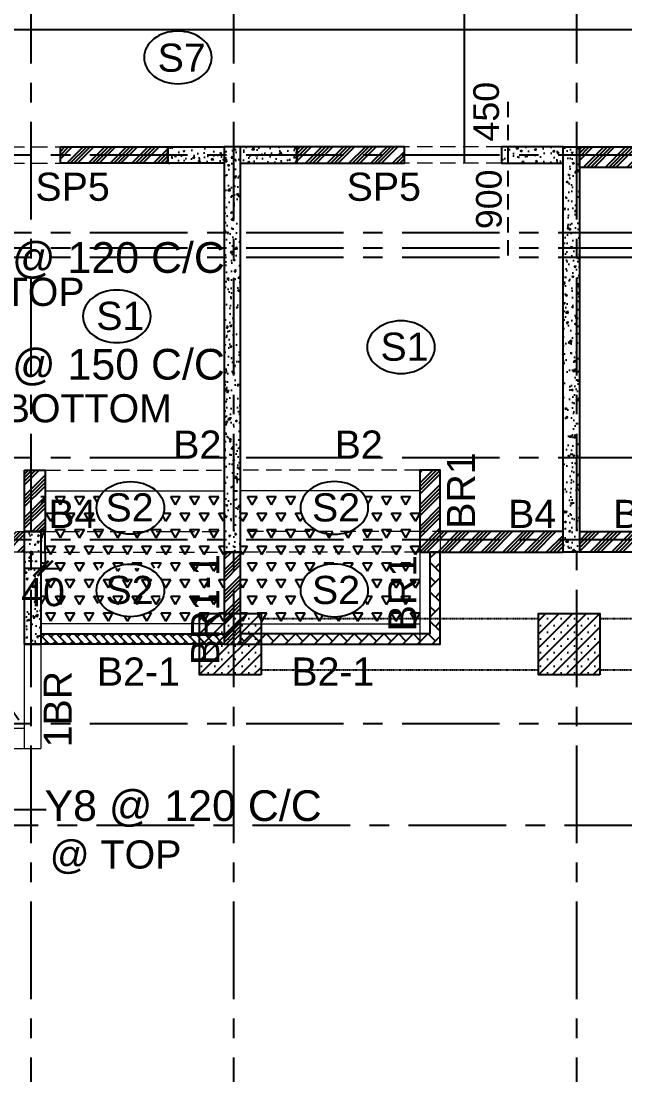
# Model space of a CAD drawing. Header units: inches. Extents: x 278200 to 407749, y -182622 to -96622.
# Drawn here: x 296777 to 302675, y -155924 to -145623 of the extents above; entities that cross this region are included whole.
import ezdxf

# ---------------------------------------------------------------- set-up
doc = ezdxf.new("R2010")
doc.units = ezdxf.units.IN
doc.header["$MEASUREMENT"] = 0
for name, pattern in [('CENTER', [50.8, 31.75, -6.35, 6.35, -6.35]), ('DASHED2', [9.525, 6.35, -3.175]), ('Hidden', [3, 2, -1])]:
    doc.linetypes.add(name, pattern=pattern)
for name, color, linetype in [('1', 8, 'Continuous'), ('160 R.C. WALL HAT', 8, 'Continuous'), ('160 R.C.WALL', 6, 'Continuous'), ('5', 2, 'Continuous'), ('AR-Column', 40, 'Continuous'), ('AR-Hidden', 251, 'DASHED2'), ('BAL. PARAPET WALL', 4, 'Continuous'), ('BEAM TEXT', 4, 'Continuous'), ('DIM', 251, 'Continuous'), ('DOP IN SHEAR WALL', 5, 'Continuous'), ('GRID', 8, 'CENTER'), ('NON S.WALL HATCH', 8, 'Continuous'), ('NON STRUC R.C.WALL', 6, 'Continuous'), ('NON.STRUC.R.C.WALLS', 1, 'Continuous'), ('PARAPET WALL', 4, 'Continuous'), ('SECOND FLOOR BEAM', 6, 'Continuous'), ('SLAB ARROW', 5, 'Continuous'), ('SLAB DIS', 32, 'Continuous'), ('SPANRAL BEAM', 3, 'Continuous'), ('SUNKEN', 8, 'Continuous')]:
    doc.layers.add(name, color=color, linetype=linetype)
for name, color, linetype, lineweight in [('BEAMS', 3, 'Continuous', 0), ('SLAB CIR', 1, 'Continuous', 25), ('SLAB REIN', 31, 'Continuous', 0), ('SLAB TXT', 3, 'Continuous', 0)]:
    doc.layers.add(name, color=color, linetype=linetype, lineweight=lineweight)
doc.styles.add('T200', font='sanss___.ttf', dxfattribs={"height": 275})
doc.styles.add('T300', font='sanss___.ttf', dxfattribs={"height": 350})
doc.dimstyles.new('T 200', dxfattribs={"dimtxt": 275, "dimasz": 150, "dimexe": 1, "dimexo": 0, "dimgap": 50, "dimtad": 1, "dimdec": 0, "dimrnd": 5, "dimdsep": 46, "dimtxsty": 'T200', "dimblk": 'ARCHTICK', "dimcen": 2.5, "dimdle": 1, "dimclrd": 5, "dimclre": 253, "dimclrt": 1, "dimadec": 0, "dimazin": 0, "dimtfac": 1, "dimtdec": 0, "dimtmove": 2, "dimatfit": 3, "dimfxl": 0, "dimarcsym": 0})
pattern_1 = [(60, (2581941.19, -367452.33), (-93.75, 162.379763), [93.75, -93.75]), (120, (2581941.19, -367452.33), (-187.5, 1e-07), [93.75, -93.75]), (0, (2581894.31, -367371.14), (93.75, 162.379763), [93.75, -93.75])]
pattern_2 = [(45, (2626358.34, -262274.72), (-106.066017, 106.066017), []), (45, (2626393.7, -262274.72), (-106.066017, 106.066017), []), (45, (2626429.05, -262274.72), (-106.066017, 106.066017), []), (45, (2626464.41, -262274.72), (-106.066017, 106.066017), [])]
pattern_3 = [(50, (2464819.82, 90702.12), (179.315046, -15.688034), [18.75, -206.25]), (355, (2464819.82, 90702.12), (-34.687833, 188.048033), [15, -165]), (100.4514445, (2464834.76, 90700.82), (144.627212, 172.359998), [15.935048, -175.285528]), (46.1842, (2464819.82, 90752.12), (266.810333, -41.37982), [28.125, -309.375]), (96.635635, (2464842.05, 90748.67), (233.665486, 243.52965), [23.902586, -262.92844]), (351.184164, (2464819.82, 90752.12), (233.665486, 243.52965), [22.5, -247.5]), (21, (2464844.82, 90739.62), (149.226763, -100.654723), [18.75, -206.25]), (326, (2464844.82, 90739.62), (60.828833, 181.287511), [15, -165]), (71.451445, (2464857.25, 90731.23), (210.055594, 80.632788), [15.935047, -175.285528]), (37.5, (2464819.816, 90702.12), (3.0399638, 83.2234635), [0, -163, 0, -167.5, 0, -165.625]), (7.5, (2464819.82, 90702.12), (65.7673844, 98.602928), [0, -95.5, 0, -159.25, 0, -63.125]), (327.5, (2464764.066, 90702.12), (133.455609, -5.638718), [0, -62.5, 0, -195, 0, -258.75]), (317.5, (2464739.07, 90702.12), (145.7965423, 25.0262456), [0, -81.25, 0, -129.5, 0, -183.75])]
pattern_4 = [(45, (-131825.64, 75915.45), (-66.29126, 66.29126), []), (45, (-131759.35, 75915.45), (-66.29126, 66.29126), [0, -93.75])]

# ---------------------------------------------------------------- blocks, each defined once
blk = doc.blocks.new('A$C02A55DAE')
at = {"layer": 'NON S.WALL HATCH'}
h = blk.add_hatch(dxfattribs=at)
h.set_pattern_fill('SACNCR', color=256, scale=1000)
h.set_pattern_definition(pattern_4)
h.paths.add_polyline_path([(13860, -10920), (13260, -10920), (13260, -10320), (13860, -10320)])
h = blk.add_hatch(dxfattribs=at)
h.set_pattern_fill('SACNCR', color=256, scale=1000)
h.set_pattern_definition(pattern_4)
h.paths.add_polyline_path([(17170, -10920), (16570, -10920), (16570, -10320), (17170, -10320)])
at = {"layer": 'AR-Column', "color": 4, "elevation": -29}
for points in [[(13860, -10920), (13260, -10920), (13260, -10320), (13860, -10320)], [(17170, -10920), (16570, -10920), (16570, -10320), (17170, -10320)]]:
    blk.add_lwpolyline(points, close=True, dxfattribs=at)
at = {"layer": 'AR-Hidden', "ltscale": 0.009}
for p, q in [((13860, -10370, -29), (16570, -10370, -29)), ((17170, -10370, -29), (19880, -10370, -29)), ((13860, -10870, -29), (16570, -10870, -29)), ((17170, -10870, -29), (19880, -10870, -29))]:
    blk.add_line(p, q, dxfattribs=at)
blk = doc.blocks.new('_ARCHTICK')
at = {"color": 0, "linetype": 'ByBlock', "const_width": 0.15}
blk.add_lwpolyline([(-0.5, -0.5), (0.5, 0.5)], dxfattribs=at)
blk = doc.blocks.new('*D847')
at = {"layer": 'Defpoints', "color": 0}
for p in [(296971, -150814, 15), (297011, -150814, 15), (297011, -150973)]:
    blk.add_point(p, dxfattribs=at)
at = {"layer": 'DIM', "color": 253, "lineweight": -2}
for p, q in [((296971, -150814), (296971, -150974)), ((297011, -150814), (297011, -150974))]:
    blk.add_line(p, q, dxfattribs=at)
at = {"layer": 'DIM', "color": 5, "lineweight": -2}
for p, q in [((296971, -150973), (296821, -150973)), ((296971, -150973), (297011, -150973)), ((297011, -150973), (297161, -150973))]:
    blk.add_line(p, q, dxfattribs=at)
at = {"layer": 'DIM', "color": 5, "lineweight": -2, "xscale": 150, "yscale": 150, "zscale": 150}
blk.add_blockref('_ARCHTICK', (296971, -150973), dxfattribs=at)
at = {"layer": 'DIM', "color": 5, "lineweight": -2, "xscale": 150, "yscale": 150, "zscale": 150, "rotation": 180}
blk.add_blockref('_ARCHTICK', (297011, -150973), dxfattribs=at)
at = {"layer": 'DIM', "color": 1, "insert": (296991, -151207), "char_height": 275, "attachment_point": 5, "style": 'T200'}
blk.add_mtext('40', dxfattribs=at)

msp = doc.modelspace()

# ---------------------------------------------------------------- hatches: boundary and pattern name
at = {"layer": '160 R.C. WALL HAT'}
h = msp.add_hatch(dxfattribs=at)
h.set_pattern_fill('AR-CONC', color=256, scale=25)
h.set_pattern_definition(pattern_3)
h.paths.add_polyline_path([(298210.7, -146853.7), (298210.7, -147013.7), (298760.7, -147013.7), (298760.7, -146853.7)])
h = msp.add_hatch(dxfattribs=at)
h.set_pattern_fill('AR-CONC', color=256, scale=25)
h.set_pattern_definition([(50, (2477889.82, 84042.12), (179.315046, -15.688034), [18.75, -206.25]), (355, (2477889.82, 84042.12), (-34.687833, 188.048033), [15, -165]), (100.4514445, (2477904.76, 84040.82), (144.627212, 172.359998), [15.935048, -175.285528]), (46.1842, (2477889.82, 84092.12), (266.810333, -41.37982), [28.125, -309.375]), (96.635635, (2477912.05, 84088.67), (233.665486, 243.52965), [23.902586, -262.92844]), (351.184164, (2477889.82, 84092.12), (233.665486, 243.52965), [22.5, -247.5]), (21, (2477914.82, 84079.62), (149.226763, -100.654723), [18.75, -206.25]), (326, (2477914.82, 84079.62), (60.828833, 181.287511), [15, -165]), (71.451445, (2477927.25, 84071.23), (210.055594, 80.632788), [15.935047, -175.285528]), (37.5, (2477889.816, 84042.12), (3.0399638, 83.2234635), [0, -163, 0, -167.5, 0, -165.625]), (7.5, (2477889.82, 84042.12), (65.7673844, 98.602928), [0, -95.5, 0, -159.25, 0, -63.125]), (327.5, (2477834.066, 84042.12), (133.455609, -5.638718), [0, -62.5, 0, -195, 0, -258.75]), (317.5, (2477809.07, 84042.12), (145.7965423, 25.0262456), [0, -81.25, 0, -129.5, 0, -183.75])])
h.paths.add_polyline_path([(298760.7, -150813.7), (298920.7, -150813.7), (298920.7, -146853.7), (298760.7, -146853.7)])
h = msp.add_hatch(dxfattribs=at)
h.set_pattern_fill('AR-CONC', color=256, scale=25)
h.set_pattern_definition(pattern_3)
h.paths.add_polyline_path([(299470.7, -146853.7), (299470.7, -147013.7), (298920.7, -147013.7), (298920.7, -146853.7)])
h = msp.add_hatch(dxfattribs=at)
h.set_pattern_fill('AR-CONC', color=256, scale=25)
h.set_pattern_definition(pattern_3)
h.paths.add_polyline_path([(302070.7, -147013.7), (302070.7, -146853.7), (301470.7, -146853.7), (301470.7, -147013.7)])
h = msp.add_hatch(dxfattribs=at)
h.set_pattern_fill('AR-CONC', color=256, scale=25)
h.set_pattern_definition(pattern_3)
h.paths.add_polyline_path([(302230.7, -146853.7), (302070.7, -146853.7), (302070.7, -150813.7), (302230.7, -150813.7)])
h = msp.add_hatch(dxfattribs=at)
h.set_pattern_fill('AR-CONC', color=256, scale=25)
h.set_pattern_definition([(50, (2474579.82, 83182.12), (179.315046, -15.688034), [18.75, -206.25]), (355, (2474579.82, 83182.12), (-34.687833, 188.048033), [15, -165]), (100.4514445, (2474594.76, 83180.82), (144.627212, 172.359998), [15.935048, -175.285528]), (46.1842, (2474579.82, 83232.12), (266.810333, -41.37982), [28.125, -309.375]), (96.635635, (2474602.05, 83228.67), (233.665486, 243.52965), [23.902586, -262.92844]), (351.184164, (2474579.82, 83232.12), (233.665486, 243.52965), [22.5, -247.5]), (21, (2474604.82, 83219.62), (149.226763, -100.654723), [18.75, -206.25]), (326, (2474604.82, 83219.62), (60.828833, 181.287511), [15, -165]), (71.451445, (2474617.25, 83211.23), (210.055594, 80.632788), [15.935047, -175.285528]), (37.5, (2474579.816, 83182.12), (3.0399638, 83.2234635), [0, -163, 0, -167.5, 0, -165.625]), (7.5, (2474579.82, 83182.12), (65.7673844, 98.602928), [0, -95.5, 0, -159.25, 0, -63.125]), (327.5, (2474524.066, 83182.12), (133.455609, -5.638718), [0, -62.5, 0, -195, 0, -258.75]), (317.5, (2474499.07, 83182.12), (145.7965423, 25.0262456), [0, -81.25, 0, -129.5, 0, -183.75])])
h.paths.add_polyline_path([(296970.7, -150613.7), (296810.7, -150613.7), (296810.7, -151713.7), (296970.7, -151713.7)])
h = msp.add_hatch(dxfattribs=at)
h.set_pattern_fill('AR-CONC', color=256, scale=25)
h.set_pattern_definition([(50, (280098.29, -21903.51), (179.31505, -15.68803), [18.75, -206.25]), (355, (280098.3, -21903.51), (-34.68783, 188.04803), [15, -165]), (100.45144, (280113.23, -21904.82), (144.62721, 172.36), [15.93505, -175.28553]), (46.1842, (280098.3, -21853.51), (266.81033, -41.37982), [28.125, -309.375]), (96.63564, (280120.53, -21856.96), (233.6655, 243.52965), [23.9026, -262.92844]), (351.18416, (280098.3, -21853.51), (233.6655, 243.52965), [22.5, -247.5]), (21, (280123.29, -21866.01), (149.22676, -100.65472), [18.75, -206.25]), (326, (280123.3, -21866.01), (60.82883, 181.2875), [15, -165]), (71.45144, (280135.73, -21874.4), (210.0556, 80.63279), [15.93505, -175.28553]), (37.5, (280098.29, -21903.515), (3.039964, 83.223463), [0, -163, 0, -167.5, 0, -165.625]), (7.5, (280098.29, -21903.515), (65.767384, 98.60293), [0, -95.5, 0, -159.25, 0, -63.125]), (327.5, (280042.54, -21903.515), (133.45561, -5.638718), [0, -62.5, 0, -195, 0, -258.75]), (317.5, (280017.54, -21903.51), (145.79654, 25.02625), [0, -81.25, 0, -129.5, 0, -183.75])])
h.paths.add_polyline_path([(296970.7, -150813.7), (297010.7, -150813.7), (297010.7, -150613.7), (296970.7, -150613.7)])
at = {"layer": 'BAL. PARAPET WALL'}
h = msp.add_hatch(dxfattribs=at)
h.set_pattern_fill('AR-HBONE', color=256, angle=90, style=0)
h.set_pattern_definition([(135, (-197760.66, -2276771.97), (-143.684098, 2e-14), [304.8, -101.6]), (225, (-197832.51, -2276700.13), (-143.684098, 2e-14), [304.8, -101.6])])
h.paths.add_polyline_path([(298920.7, -151613.7), (298920.7, -151713.7), (300870.7, -151713.7), (300870.7, -150813.7), (300770.7, -150813.7), (300770.7, -151613.7)])
h = msp.add_hatch(dxfattribs=at)
h.set_pattern_fill('AR-HBONE', color=256, scale=15, angle=90, style=0)
h.set_pattern_definition([(135, (280098.29, -21903.515), (-84.852814, 1e-14), [180, -60]), (225, (280055.866, -21861.09), (-84.852814, 1e-14), [180, -60])])
h.paths.add_polyline_path([(296970.7, -151613.7), (298760.7, -151613.7), (298760.7, -151713.7), (296970.7, -151713.7)])
at = {"layer": 'NON STRUC R.C.WALL'}
h = msp.add_hatch(dxfattribs=at)
h.set_pattern_fill('ANSI34', color=1, scale=200)
h.set_pattern_definition(pattern_2)
h.paths.add_polyline_path([(297160.7, -146853.7), (298210.7, -146853.7), (298210.7, -147013.7), (297160.7, -147013.7)])
h = msp.add_hatch(dxfattribs=at)
h.set_pattern_fill('ANSI34', color=1, scale=200)
h.set_pattern_definition(pattern_2)
h.paths.add_polyline_path([(300520.7, -146853.7), (299470.7, -146853.7), (299470.7, -147013.7), (300520.7, -147013.7)])
h = msp.add_hatch(dxfattribs=at)
h.set_pattern_fill('ANSI34', color=1, scale=200)
h.set_pattern_definition([(45, (2623808.34, -262274.72), (-106.066017, 106.066017), []), (45, (2623843.7, -262274.72), (-106.066017, 106.066017), []), (45, (2623879.05, -262274.72), (-106.066017, 106.066017), []), (45, (2623914.41, -262274.72), (-106.066017, 106.066017), [])])
h.paths.add_polyline_path([(302230.7, -146853.7), (302830.7, -146853.7), (302830.7, -147053.7), (302230.7, -147053.7)])
h = msp.add_hatch(dxfattribs=at)
h.set_pattern_fill('ANSI34', color=1, scale=200)
h.set_pattern_definition([(45, (2626398.34, -262314.72), (-106.066017, 106.066017), []), (45, (2626433.7, -262314.72), (-106.066017, 106.066017), []), (45, (2626469.05, -262314.72), (-106.066017, 106.066017), []), (45, (2626504.41, -262314.72), (-106.066017, 106.066017), [])])
h.paths.add_polyline_path([(296810.7, -150013.7), (297010.7, -150013.7), (297010.7, -150613.7), (296810.7, -150613.7)])
h = msp.add_hatch(dxfattribs=at)
h.set_pattern_fill('ANSI34', color=1, scale=200)
h.set_pattern_definition(pattern_2)
h.paths.add_polyline_path([(302070.7, -150613.7), (300870.7, -150613.7), (300870.7, -150013.7), (300670.7, -150013.7), (300670.7, -150813.7), (302070.7, -150813.7)])
h = msp.add_hatch(dxfattribs=at)
h.set_pattern_fill('ANSI34', color=1, scale=200)
h.set_pattern_definition(pattern_2)
h.paths.add_polyline_path([(302230.7, -150613.7), (303430.7, -150613.7), (303430.7, -150013.7), (303630.7, -150013.7), (303630.7, -150813.7), (302230.7, -150813.7)])
h = msp.add_hatch(dxfattribs=at)
h.set_pattern_fill('ANSI34', color=1, scale=200)
h.set_pattern_definition([(45, (2464819.82, 93862.12), (-106.066017, 106.066017), []), (45, (2464855.17, 93862.12), (-106.066017, 106.066017), []), (45, (2464890.53, 93862.12), (-106.066017, 106.066017), []), (45, (2464925.88, 93862.12), (-106.066017, 106.066017), [])])
h.paths.add_polyline_path([(295610.7, -150613.7), (296810.7, -150613.7), (296810.7, -150813.7), (295610.7, -150813.7)])
h = msp.add_hatch(dxfattribs=at)
h.set_pattern_fill('ANSI34', color=1, scale=200)
h.set_pattern_definition(pattern_2)
h.paths.add_polyline_path([(298920.7, -150813.7), (298760.7, -150813.7), (298760.7, -151713.7), (298920.7, -151713.7)])
at = {"layer": 'SUNKEN'}
h = msp.add_hatch(dxfattribs=at)
h.set_pattern_fill('TRIANG', color=256, scale=500)
h.set_pattern_definition(pattern_1)
h.paths.add_polyline_path([(298760.7, -151513.7), (296970.7, -151513.7), (296970.7, -150813.7), (298760.7, -150813.7)])
edge = h.paths.add_edge_path(flags=16)
edge.add_ellipse((297844.6, -151188), major_axis=(331, 0), ratio=0.77685, start_angle=0, end_angle=360)
h.paths.add_polyline_path([(298760.7, -150813.7), (296970.7, -150813.7), (296970.7, -150613.7), (298760.7, -150613.7)])
h.paths.add_polyline_path([(298134.3, -150969.9), (298134.3, -151401), (297529.2, -151401), (297529.2, -150969.9)], flags=16)
edge = h.paths.add_edge_path()
edge.add_line((298002.5, -150607.4), (298013.9, -150602.3))
edge.add_line((298013.9, -150602.3), (298025.1, -150596.9))
edge.add_line((298025.1, -150596.9), (298036, -150591.2))
edge.add_line((298036, -150591.2), (298046.6, -150585.1))
edge.add_line((298046.6, -150585.1), (298056.8, -150578.7))
edge.add_line((298056.8, -150578.7), (298066.8, -150572))
edge.add_line((298066.8, -150572), (298076.3, -150565))
edge.add_line((298076.3, -150565), (298085.6, -150557.7))
edge.add_line((298085.6, -150557.7), (298094.4, -150550.1))
edge.add_line((298094.4, -150550.1), (298102.8, -150542.2))
edge.add_line((298102.8, -150542.2), (298110.9, -150534.1))
edge.add_line((298110.9, -150534.1), (298118.5, -150525.8))
edge.add_line((298118.5, -150525.8), (298125.6, -150517.2))
edge.add_line((298125.6, -150517.2), (298132.4, -150508.4))
edge.add_line((298132.4, -150508.4), (298138.7, -150499.5))
edge.add_line((298138.7, -150499.5), (298144.5, -150490.3))
edge.add_line((298144.5, -150490.3), (298149.8, -150480.9))
edge.add_line((298149.8, -150480.9), (298154.7, -150471.4))
edge.add_line((298154.7, -150471.4), (298159, -150461.8))
edge.add_line((298159, -150461.8), (298162.9, -150452))
edge.add_line((298162.9, -150452), (298166.3, -150442.1))
edge.add_line((298166.3, -150442.1), (298169.1, -150432.1))
edge.add_line((298169.1, -150432.1), (298171.5, -150422.1))
edge.add_line((298171.5, -150422.1), (298173.3, -150412))
edge.add_line((298173.3, -150412), (298174.6, -150401.8))
edge.add_line((298174.6, -150401.8), (298175.4, -150391.6))
edge.add_line((298175.4, -150391.6), (298175.6, -150381.4))
edge.add_line((298175.6, -150381.4), (298175.4, -150371.1))
edge.add_line((298175.4, -150371.1), (298174.6, -150360.9))
edge.add_line((298174.6, -150360.9), (298173.3, -150350.7))
edge.add_line((298173.3, -150350.7), (298171.5, -150340.6))
edge.add_line((298171.5, -150340.6), (298169.1, -150330.6))
edge.add_line((298169.1, -150330.6), (298166.3, -150320.6))
edge.add_line((298166.3, -150320.6), (298162.9, -150310.7))
edge.add_line((298162.9, -150310.7), (298159, -150300.9))
edge.add_line((298159, -150300.9), (298154.7, -150291.3))
edge.add_line((298154.7, -150291.3), (298149.8, -150281.8))
edge.add_line((298149.8, -150281.8), (298144.5, -150272.4))
edge.add_line((298144.5, -150272.4), (298138.7, -150263.3))
edge.add_line((298138.7, -150263.3), (298132.4, -150254.3))
edge.add_line((298132.4, -150254.3), (298125.6, -150245.5))
edge.add_line((298125.6, -150245.5), (298118.5, -150236.9))
edge.add_line((298118.5, -150236.9), (298110.9, -150228.6))
edge.add_line((298110.9, -150228.6), (298102.8, -150220.5))
edge.add_line((298102.8, -150220.5), (298094.4, -150212.6))
edge.add_line((298094.4, -150212.6), (298085.6, -150205))
edge.add_line((298085.6, -150205), (298076.3, -150197.7))
edge.add_line((298076.3, -150197.7), (298066.8, -150190.7))
edge.add_line((298066.8, -150190.7), (298056.8, -150184))
edge.add_line((298056.8, -150184), (298046.6, -150177.6))
edge.add_line((298046.6, -150177.6), (298039.8, -150173.7))
edge.add_line((298039.8, -150213.7), (298760.7, -150213.7))
edge.add_line((298760.7, -150213.7), (298760.7, -150613.7))
edge.add_line((298760.7, -150613.7), (297986.3, -150613.7))
edge.add_line((297986.3, -150613.7), (297990.8, -150612.1))
edge.add_line((297990.8, -150612.1), (298002.5, -150607.4))
edge = h.paths.add_edge_path()
edge.add_line((297698.5, -150612.1), (297703, -150613.7))
edge.add_line((297703, -150613.7), (296970.7, -150613.7))
edge.add_line((296970.7, -150613.7), (296970.7, -150173.7))
edge.add_line((296970.7, -150213.7), (297649.5, -150213.7))
edge.add_line((297649.5, -150213.7), (297642.7, -150177.6))
edge.add_line((297642.7, -150177.6), (297632.4, -150184))
edge.add_line((297632.4, -150184), (297622.5, -150190.7))
edge.add_line((297622.5, -150190.7), (297612.9, -150197.7))
edge.add_line((297612.9, -150197.7), (297603.7, -150205))
edge.add_line((297603.7, -150205), (297594.9, -150212.6))
edge.add_line((297594.9, -150212.6), (297586.4, -150220.5))
edge.add_line((297586.4, -150220.5), (297578.4, -150228.6))
edge.add_line((297578.4, -150228.6), (297570.8, -150236.9))
edge.add_line((297570.8, -150236.9), (297563.6, -150245.5))
edge.add_line((297563.6, -150245.5), (297556.9, -150254.3))
edge.add_line((297556.9, -150254.3), (297550.6, -150263.3))
edge.add_line((297550.6, -150263.3), (297544.8, -150272.4))
edge.add_line((297544.8, -150272.4), (297539.5, -150281.8))
edge.add_line((297539.5, -150281.8), (297534.6, -150291.3))
edge.add_line((297534.6, -150291.3), (297530.2, -150300.9))
edge.add_line((297530.2, -150300.9), (297526.4, -150310.7))
edge.add_line((297526.4, -150310.7), (297523, -150320.6))
edge.add_line((297523, -150320.6), (297520.2, -150330.6))
edge.add_line((297520.2, -150330.6), (297517.8, -150340.6))
edge.add_line((297517.8, -150340.6), (297516, -150350.7))
edge.add_line((297516, -150350.7), (297514.7, -150360.9))
edge.add_line((297514.7, -150360.9), (297513.9, -150371.1))
edge.add_line((297513.9, -150371.1), (297513.6, -150381.4))
edge.add_line((297513.6, -150381.4), (297513.9, -150391.6))
edge.add_line((297513.9, -150391.6), (297514.7, -150401.8))
edge.add_line((297514.7, -150401.8), (297516, -150412))
edge.add_line((297516, -150412), (297517.8, -150422.1))
edge.add_line((297517.8, -150422.1), (297520.2, -150432.1))
edge.add_line((297520.2, -150432.1), (297523, -150442.1))
edge.add_line((297523, -150442.1), (297526.4, -150452))
edge.add_line((297526.4, -150452), (297530.2, -150461.8))
edge.add_line((297530.2, -150461.8), (297534.6, -150471.4))
edge.add_line((297534.6, -150471.4), (297539.5, -150480.9))
edge.add_line((297539.5, -150480.9), (297544.8, -150490.3))
edge.add_line((297544.8, -150490.3), (297550.6, -150499.5))
edge.add_line((297550.6, -150499.5), (297556.9, -150508.4))
edge.add_line((297556.9, -150508.4), (297563.6, -150517.2))
edge.add_line((297563.6, -150517.2), (297570.8, -150525.8))
edge.add_line((297570.8, -150525.8), (297578.4, -150534.1))
edge.add_line((297578.4, -150534.1), (297586.4, -150542.2))
edge.add_line((297586.4, -150542.2), (297594.9, -150550.1))
edge.add_line((297594.9, -150550.1), (297603.7, -150557.7))
edge.add_line((297603.7, -150557.7), (297612.9, -150565))
edge.add_line((297612.9, -150565), (297622.5, -150572))
edge.add_line((297622.5, -150572), (297632.4, -150578.7))
edge.add_line((297632.4, -150578.7), (297642.7, -150585.1))
edge.add_line((297642.7, -150585.1), (297653.3, -150591.2))
edge.add_line((297653.3, -150591.2), (297664.2, -150596.9))
edge.add_line((297664.2, -150596.9), (297675.3, -150602.3))
edge.add_line((297675.3, -150602.3), (297686.8, -150607.4))
edge.add_line((297686.8, -150607.4), (297698.5, -150612.1))
h = msp.add_hatch(dxfattribs=at)
h.set_pattern_fill('TRIANG', color=256, scale=500)
h.set_pattern_definition(pattern_1)
h.paths.add_polyline_path([(298920.7, -151513.7), (300670.7, -151513.7), (300670.7, -150813.7), (298920.7, -150813.7)])
edge = h.paths.add_edge_path(flags=16)
edge.add_ellipse((299836.7, -151188), major_axis=(-331, 0), ratio=0.77685, start_angle=0, end_angle=360, ccw=False)
h.paths.add_polyline_path([(298920.7, -150813.7), (300670.7, -150813.7), (300670.7, -150613.7), (298920.7, -150613.7)])
h.paths.add_polyline_path([(299547.1, -150969.9), (299547.1, -151401), (300152.2, -151401), (300152.2, -150969.9)], flags=0)
edge = h.paths.add_edge_path()
edge.add_line((299678.9, -150607.4), (299667.4, -150602.3))
edge.add_line((299667.4, -150602.3), (299656.3, -150596.9))
edge.add_line((299656.3, -150596.9), (299645.4, -150591.2))
edge.add_line((299645.4, -150591.2), (299634.8, -150585.1))
edge.add_line((299634.8, -150585.1), (299624.5, -150578.7))
edge.add_line((299624.5, -150578.7), (299614.6, -150572))
edge.add_line((299614.6, -150572), (299605, -150565))
edge.add_line((299605, -150565), (299595.8, -150557.7))
edge.add_line((299595.8, -150557.7), (299587, -150550.1))
edge.add_line((299587, -150550.1), (299578.5, -150542.2))
edge.add_line((299578.5, -150542.2), (299570.5, -150534.1))
edge.add_line((299570.5, -150534.1), (299562.9, -150525.8))
edge.add_line((299562.9, -150525.8), (299555.7, -150517.2))
edge.add_line((299555.7, -150517.2), (299549, -150508.4))
edge.add_line((299549, -150508.4), (299542.7, -150499.5))
edge.add_line((299542.7, -150499.5), (299536.9, -150490.3))
edge.add_line((299536.9, -150490.3), (299531.5, -150480.9))
edge.add_line((299531.5, -150480.9), (299526.7, -150471.4))
edge.add_line((299526.7, -150471.4), (299522.3, -150461.8))
edge.add_line((299522.3, -150461.8), (299518.5, -150452))
edge.add_line((299518.5, -150452), (299515.1, -150442.1))
edge.add_line((299515.1, -150442.1), (299512.2, -150432.1))
edge.add_line((299512.2, -150432.1), (299509.9, -150422.1))
edge.add_line((299509.9, -150422.1), (299508.1, -150412))
edge.add_line((299508.1, -150412), (299506.8, -150401.8))
edge.add_line((299506.8, -150401.8), (299506, -150391.6))
edge.add_line((299506, -150391.6), (299505.7, -150381.4))
edge.add_line((299505.7, -150381.4), (299506, -150371.1))
edge.add_line((299506, -150371.1), (299506.8, -150360.9))
edge.add_line((299506.8, -150360.9), (299508.1, -150350.7))
edge.add_line((299508.1, -150350.7), (299509.9, -150340.6))
edge.add_line((299509.9, -150340.6), (299512.2, -150330.6))
edge.add_line((299512.2, -150330.6), (299515.1, -150320.6))
edge.add_line((299515.1, -150320.6), (299518.5, -150310.7))
edge.add_line((299518.5, -150310.7), (299522.3, -150300.9))
edge.add_line((299522.3, -150300.9), (299526.7, -150291.3))
edge.add_line((299526.7, -150291.3), (299531.5, -150281.8))
edge.add_line((299531.5, -150281.8), (299536.9, -150272.4))
edge.add_line((299536.9, -150272.4), (299542.7, -150263.3))
edge.add_line((299542.7, -150263.3), (299549, -150254.3))
edge.add_line((299549, -150254.3), (299555.7, -150245.5))
edge.add_line((299555.7, -150245.5), (299562.9, -150236.9))
edge.add_line((299562.9, -150236.9), (299570.5, -150228.6))
edge.add_line((299570.5, -150228.6), (299578.5, -150220.5))
edge.add_line((299578.5, -150220.5), (299587, -150212.6))
edge.add_line((299587, -150212.6), (299595.8, -150205))
edge.add_line((299595.8, -150205), (299605, -150197.7))
edge.add_line((299605, -150197.7), (299614.6, -150190.7))
edge.add_line((299614.6, -150190.7), (299624.5, -150184))
edge.add_line((299624.5, -150184), (299634.8, -150177.6))
edge.add_line((299634.8, -150177.6), (299641.6, -150173.7))
edge.add_line((299641.6, -150213.7), (298920.7, -150213.7))
edge.add_line((298920.7, -150213.7), (298920.7, -150613.7))
edge.add_line((298920.7, -150613.7), (299695.1, -150613.7))
edge.add_line((299695.1, -150613.7), (299690.6, -150612.1))
edge.add_line((299690.6, -150612.1), (299678.9, -150607.4))
edge = h.paths.add_edge_path()
edge.add_line((299982.9, -150612.1), (299978.4, -150613.7))
edge.add_line((299978.4, -150613.7), (300710.7, -150613.7))
edge.add_line((300670.7, -150613.7), (300670.7, -150173.7))
edge.add_line((300710.7, -150213.7), (300031.8, -150213.7))
edge.add_line((300031.8, -150213.7), (300038.6, -150177.6))
edge.add_line((300038.6, -150177.6), (300048.9, -150184))
edge.add_line((300048.9, -150184), (300058.8, -150190.7))
edge.add_line((300058.8, -150190.7), (300068.4, -150197.7))
edge.add_line((300068.4, -150197.7), (300077.6, -150205))
edge.add_line((300077.6, -150205), (300086.5, -150212.6))
edge.add_line((300086.5, -150212.6), (300094.9, -150220.5))
edge.add_line((300094.9, -150220.5), (300102.9, -150228.6))
edge.add_line((300102.9, -150228.6), (300110.6, -150236.9))
edge.add_line((300110.6, -150236.9), (300117.7, -150245.5))
edge.add_line((300117.7, -150245.5), (300124.5, -150254.3))
edge.add_line((300124.5, -150254.3), (300130.7, -150263.3))
edge.add_line((300130.7, -150263.3), (300136.5, -150272.4))
edge.add_line((300136.5, -150272.4), (300141.9, -150281.8))
edge.add_line((300141.9, -150281.8), (300146.7, -150291.3))
edge.add_line((300146.7, -150291.3), (300151.1, -150300.9))
edge.add_line((300151.1, -150300.9), (300155, -150310.7))
edge.add_line((300155, -150310.7), (300158.3, -150320.6))
edge.add_line((300158.3, -150320.6), (300161.2, -150330.6))
edge.add_line((300161.2, -150330.6), (300163.5, -150340.6))
edge.add_line((300163.5, -150340.6), (300165.4, -150350.7))
edge.add_line((300165.4, -150350.7), (300166.7, -150360.9))
edge.add_line((300166.7, -150360.9), (300167.5, -150371.1))
edge.add_line((300167.5, -150371.1), (300167.7, -150381.4))
edge.add_line((300167.7, -150381.4), (300167.5, -150391.6))
edge.add_line((300167.5, -150391.6), (300166.7, -150401.8))
edge.add_line((300166.7, -150401.8), (300165.4, -150412))
edge.add_line((300165.4, -150412), (300163.5, -150422.1))
edge.add_line((300163.5, -150422.1), (300161.2, -150432.1))
edge.add_line((300161.2, -150432.1), (300158.3, -150442.1))
edge.add_line((300158.3, -150442.1), (300155, -150452))
edge.add_line((300155, -150452), (300151.1, -150461.8))
edge.add_line((300151.1, -150461.8), (300146.7, -150471.4))
edge.add_line((300146.7, -150471.4), (300141.9, -150480.9))
edge.add_line((300141.9, -150480.9), (300136.5, -150490.3))
edge.add_line((300136.5, -150490.3), (300130.7, -150499.5))
edge.add_line((300130.7, -150499.5), (300124.5, -150508.4))
edge.add_line((300124.5, -150508.4), (300117.7, -150517.2))
edge.add_line((300117.7, -150517.2), (300110.6, -150525.8))
edge.add_line((300110.6, -150525.8), (300102.9, -150534.1))
edge.add_line((300102.9, -150534.1), (300094.9, -150542.2))
edge.add_line((300094.9, -150542.2), (300086.5, -150550.1))
edge.add_line((300086.5, -150550.1), (300077.6, -150557.7))
edge.add_line((300077.6, -150557.7), (300068.4, -150565))
edge.add_line((300068.4, -150565), (300058.8, -150572))
edge.add_line((300058.8, -150572), (300048.9, -150578.7))
edge.add_line((300048.9, -150578.7), (300038.6, -150585.1))
edge.add_line((300038.6, -150585.1), (300028.1, -150591.2))
edge.add_line((300028.1, -150591.2), (300017.2, -150596.9))
edge.add_line((300017.2, -150596.9), (300006, -150602.3))
edge.add_line((300006, -150602.3), (299994.6, -150607.4))
edge.add_line((299994.6, -150607.4), (299982.9, -150612.1))

# ---------------------------------------------------------------- linework, layer by layer
at = {"layer": '1', "linetype": 'Hidden', "ltscale": 100}
msp.add_line((295610.7, -150813.7, 14.7), (296810.7, -152533.7, 14.7), dxfattribs=at)
at = {"layer": '160 R.C.WALL'}
msp.add_line((296810.7, -151713.7, 14.7), (296970.7, -151713.7, 14.7), dxfattribs=at)
at = {"layer": '160 R.C.WALL', "elevation": 14.7}
for points in [[(298760.7, -147013.7), (298210.7, -147013.7), (298210.7, -146853.7), (298760.7, -146853.7)], [(298920.7, -147013.7), (299470.7, -147013.7), (299470.7, -146853.7), (298920.7, -146853.7)], [(302070.7, -146853.7), (301470.7, -146853.7), (301470.7, -147013.7), (302070.7, -147013.7)]]:
    msp.add_lwpolyline(points, dxfattribs=at)
for points in [[(298760.7, -150813.7), (298920.7, -150813.7), (298920.7, -146853.7), (298760.7, -146853.7)], [(302070.7, -146853.7), (302230.7, -146853.7), (302230.7, -150813.7), (302070.7, -150813.7)], [(296810.7, -150613.7), (296970.7, -150613.7), (296970.7, -151713.7), (296810.7, -151713.7)], [(296970.7, -150813.7), (297010.7, -150813.7), (297010.7, -150613.7), (296970.7, -150613.7)]]:
    msp.add_lwpolyline(points, close=True, dxfattribs=at)
at = {"layer": '5'}
for p, q in [((301106.1, -144893.7, 14.7), (301106.1, -147013.7, 14.7)), ((285490.7, -145705, 14.7), (318217.6, -145705, 14.7))]:
    msp.add_line(p, q, dxfattribs=at)
at = {"layer": '5', "linetype": 'Hidden', "ltscale": 75}
msp.add_line((301533.8, -147913.7, 14.7), (301533.8, -146403.7, 14.7), dxfattribs=at)
at = {"layer": 'BAL. PARAPET WALL', "elevation": 14.7}
for points in [[(298920.7, -151613.7), (298920.7, -151713.7), (300870.7, -151713.7), (300870.7, -150813.7), (300770.7, -150813.7), (300770.7, -151613.7), (298920.7, -151613.7)], [(298760.7, -151613.7), (298760.7, -151713.7), (296850.7, -151713.7)], [(296970.7, -151613.7), (298760.7, -151613.7)]]:
    msp.add_lwpolyline(points, dxfattribs=at)
at = {"layer": 'BEAMS', "linetype": 'Hidden', "ltscale": 75}
for p, q in [((296210.7, -146853.7, 14.7), (298210.7, -146853.7, 14.7)), ((301470.7, -146853.7, 14.7), (299470.7, -146853.7, 14.7)), ((296210.7, -147013.7, 14.7), (298210.7, -147013.7, 14.7)), ((301470.7, -147013.7, 14.7), (299470.7, -147013.7, 14.7)), ((297010.7, -150013.7, 14.7), (298760.7, -150013.7, 14.7)), ((300670.7, -150013.7, 14.7), (298920.7, -150013.7, 14.7)), ((295610.7, -150613.7, 14.7), (296970.7, -150613.7, 14.7)), ((296970.7, -150613.7, 14.7), (298760.7, -150613.7, 14.7)), ((302070.7, -150613.7, 14.7), (298920.7, -150613.7, 14.7)), ((302230.7, -150613.7, 14.7), (305380.7, -150613.7, 14.7)), ((296970.7, -150813.7, 14.7), (298760.7, -150813.7, 14.7)), ((300670.7, -150813.7, 14.7), (298920.7, -150813.7, 14.7))]:
    msp.add_line(p, q, dxfattribs=at)
at = {"layer": 'BEAMS', "color": 4, "linetype": 'Continuous', "ltscale": 0.01}
for p, q in [((296810.7, -150013.7, 14.7), (296810.7, -150613.7, 14.7)), ((297010.7, -150013.7, 14.7), (297010.7, -150613.7, 14.7)), ((300670.7, -150013.7, 14.7), (300670.7, -151713.7, 14.7)), ((300870.7, -150013.7, 14.7), (300870.7, -151713.7, 14.7)), ((297010.7, -150213.7, 14.7), (298760.7, -150213.7, 14.7)), ((300670.7, -150213.7, 14.7), (298920.7, -150213.7, 14.7)), ((296970.7, -150813.7, 14.7), (295610.7, -150813.7, 14.7)), ((302070.7, -150813.7, 14.7), (300670.7, -150813.7, 14.7)), ((302230.7, -150813.7, 14.7), (303630.7, -150813.7, 14.7)), ((298760.7, -151513.7, 14.7), (296970.7, -151513.7, 14.7)), ((298920.7, -151513.7, 14.7), (300670.7, -151513.7, 14.7)), ((296810.7, -152733.7, 14.7), (296810.7, -151713.7, 14.7)), ((298760.7, -151713.7, 14.7), (296810.7, -151713.7, 14.7)), ((296970.7, -151713.7, 14.7), (296970.7, -152733.7, 14.7)), ((298920.7, -151713.7, 14.7), (300870.7, -151713.7, 14.7)), ((295610.7, -152533.7, 14.7), (296810.7, -152533.7, 14.7)), ((295610.7, -152733.7, 14.7), (296970.7, -152733.7, 14.7))]:
    msp.add_line(p, q, dxfattribs=at)
at = {"layer": 'DOP IN SHEAR WALL'}
msp.add_line((296970.7, -152413.7, 14.7), (296970.7, -152413.7, 14.7), dxfattribs=at)
at = {"layer": 'GRID', "ltscale": 30}
for p, q in [((296870.7, -134417.5, 14.7), (296870.7, -165454.1, 14.7)), ((298850.7, -134417.5, 14.7), (298850.7, -165454.1, 14.7)), ((302200.7, -134417.5, 14.7), (302200.7, -165454.1, 14.7)), ((366982.1, -146933.7, 14.7), (281288.5, -146933.7, 14.7)), ((366982.1, -147693.7, 14.7), (281183, -147693.7, 14.7)), ((366982.1, -147843.3, 14.7), (280098.3, -147843.3, 14.7)), ((366982.1, -147933.7, 14.7), (281098.8, -147933.7, 14.7)), ((366982.1, -149893.7, 14.7), (281010.3, -149893.7, 14.7)), ((366982.1, -150693.7, 14.7), (280837.7, -150693.7, 14.7)), ((366982.1, -152493.7, 14.7), (281034.8, -152493.7, 14.7)), ((367046.1, -153484.5, 14.7), (280691.7, -153484.5, 14.7))]:
    msp.add_line(p, q, dxfattribs=at)
at = {"layer": 'NON.STRUC.R.C.WALLS'}
msp.add_line((296970.7, -150613.7, 14.7), (296970.7, -150813.7, 14.7), dxfattribs=at)
at = {"layer": 'NON.STRUC.R.C.WALLS', "elevation": 14.7}
for points in [[(297160.7, -146853.7), (298210.7, -146853.7), (298210.7, -147013.7), (297160.7, -147013.7)], [(300520.7, -146853.7), (299470.7, -146853.7), (299470.7, -147013.7), (300520.7, -147013.7)], [(302230.7, -146853.7), (302830.7, -146853.7), (302830.7, -147053.7), (302230.7, -147053.7)], [(296810.7, -150013.7), (297010.7, -150013.7), (297010.7, -150613.7), (296810.7, -150613.7)], [(298920.7, -150813.7), (298760.7, -150813.7), (298760.7, -151713.7), (298920.7, -151713.7)]]:
    msp.add_lwpolyline(points, close=True, dxfattribs=at)
for points in [[(302070.7, -150613.7), (300870.7, -150613.7), (300870.7, -150013.7), (300670.7, -150013.7), (300670.7, -150813.7), (302070.7, -150813.7)], [(302230.7, -150613.7), (303430.7, -150613.7), (303430.7, -150013.7), (303630.7, -150013.7), (303630.7, -150813.7), (302230.7, -150813.7)]]:
    msp.add_lwpolyline(points, dxfattribs=at)
at = {"layer": 'PARAPET WALL'}
for p, q in [((296810.7, -150013.7, 14.7), (297010.7, -150013.7, 14.7)), ((300870.7, -150013.7, 14.7), (300670.7, -150013.7, 14.7))]:
    msp.add_line(p, q, dxfattribs=at)
at = {"layer": 'SLAB ARROW', "elevation": 0}
msp.add_lwpolyline([(294699.6, -151573.7), (294699.6, -153329.6), (297020.4, -153329.6)], dxfattribs=at)
at = {"layer": 'SLAB CIR', "extrusion": (0, 0, -1)}
for centre, major_axis in [((298308.7, -145978.9), (331, 0)), ((297711.6, -148509.1, -0.7), (-331, 0)), ((300487.8, -148810.6, -0.7), (-331, 0)), ((299836.7, -150381.4, -0.7), (-331, 0)), ((299836.7, -151188, -0.7), (-331, 0))]:
    msp.add_ellipse(centre, major_axis=major_axis, ratio=0.77685, dxfattribs=at)
at = {"layer": 'SLAB CIR'}
for centre in [(297844.6, -150381.4, -0.7), (297844.6, -151188, -0.7)]:
    msp.add_ellipse(centre, major_axis=(331, 0), ratio=0.77685, dxfattribs=at)

# ---------------------------------------------------------------- block references
at = {"layer": 'DIM', "color": 1}
msp.add_blockref('A$C02A55DAE', (285260.7, -141093.7, 29.5), dxfattribs=at)

# ---------------------------------------------------------------- texts
at = {"layer": 'BEAM TEXT', "style": 'T300'}
for s, p in [('B2', (298263.1, -149900.5)), ('B2', (299839.2, -149900.5)), ('B4', (297042.6, -150577.7)), ('B4', (301533.7, -150577.7)), ('B4', (302558.8, -150577.7)), ('B2-1', (297517.3, -152118.7)), ('B2-1', (299416, -152118.7))]:
    msp.add_text(s, height=275, dxfattribs=at).set_placement(p)
for s, p in [('BR1', (301210.6, -150586)), ('BR1-1', (298712.2, -151920.9)), ('BR1', (300638.9, -151588.7))]:
    msp.add_text(s, height=275, rotation=90, dxfattribs=at).set_placement(p)
at = {"layer": 'SECOND FLOOR BEAM', "style": 'T300'}
msp.add_text('1BR', height=275, rotation=90, dxfattribs=at).set_placement((297272.1, -152722.5))
at = {"layer": 'SLAB DIS', "style": 'T200'}
for s, p in [('450', (301444.3, -146800.3)), ('900', (301470.7, -147656.9))]:
    msp.add_text(s, height=250, rotation=90, dxfattribs=at).set_placement(p)
at = {"layer": 'SLAB REIN', "color": 3, "style": 'T200'}
for s, p in [('Y8 @ 120 C/C', (296059.3, -148084.2)), ('Y8 @ 150 C/C', (296059.3, -149127.8)), ('Y8 @ 120 C/C', (297005.2, -153441.7))]:
    msp.add_text(s, height=300, dxfattribs=at).set_placement(p)
at = {"layer": 'SLAB REIN', "color": 30, "style": 'T200'}
for s, p in [('@ TOP', (296110.3, -148407.4)), ('@ BOTTOM', (296110.3, -149545.3)), ('@ TOP', (297056.2, -153906.5))]:
    msp.add_text(s, height=275, dxfattribs=at).set_placement(p)
at = {"layer": 'SLAB TXT', "style": 'T300'}
for s, p in [('S7', (298110.3, -146118.6)), ('S1', (297510.9, -148641.9)), ('S1', (300287.1, -148943.5)), ('S2', (297601, -150514.2)), ('S2', (299617.8, -150514.2)), ('S2', (297601, -151320.9)), ('S2', (299617.8, -151320.9))]:
    msp.add_text(s, height=275, dxfattribs=at).set_placement(p)
at = {"layer": 'SPANRAL BEAM', "style": 'T300'}
for p in [(296916.5, -147380.1), (299956.5, -147380.1)]:
    msp.add_text('SP5', height=275, dxfattribs=at).set_placement(p)

# ---------------------------------------------------------------- dimensions: what is measured, and where the dimension line sits
at = {"layer": 'DIM'}
dim = msp.add_linear_dim(base=(297010.7, -150972.5), p1=(296970.7, -150813.7, 14.7), p2=(297010.7, -150813.7, 14.7), dimstyle='T 200', dxfattribs=at)
dim.commit()
dim.dimension.update_dxf_attribs({"geometry": '*D847', "text_midpoint": (296990.7, -151207.2), "dimtype": 160})

doc.saveas('drawing.dxf')
